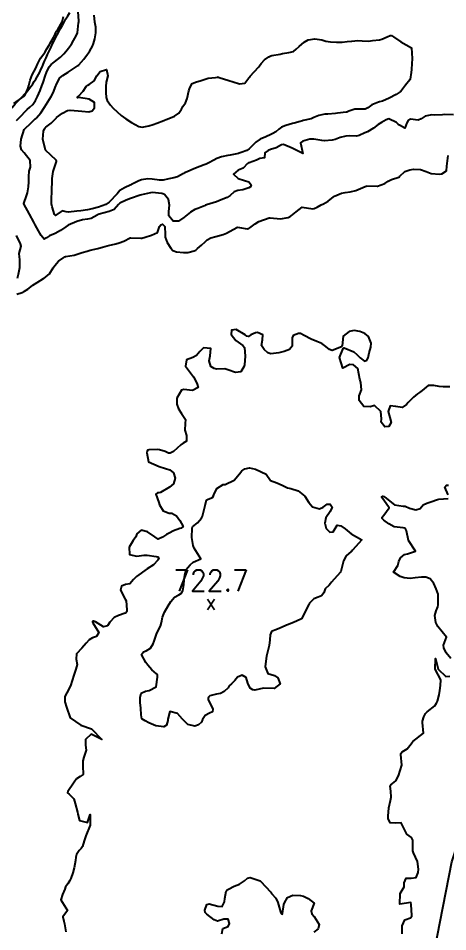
# Model space of a CAD drawing. Header units: metres. Extents: x 318500 to 325275, y 7408834 to 7428799.
# Drawn here: x 321744.3 to 321824.4, y 7416602.7 to 7416773.4 of the extents above; entities that cross this region are included whole.
import ezdxf
from ezdxf.enums import TextEntityAlignment as Align

# ---------------------------------------------------------------- set-up
doc = ezdxf.new("R2010")
doc.units = ezdxf.units.M
doc.header["$MEASUREMENT"] = 0
for name, color, linetype in [('Curvas de Nivel 1m', 11, 'Continuous'), ('Curvas de Nivel 5m', 15, 'Continuous'), ('Divisas', 45, 'Continuous'), ('Hidrografia', 140, 'Continuous'), ('Pontos Cotados', 45, 'Continuous')]:
    doc.layers.add(name, color=color, linetype=linetype)
doc.styles.add('Style-STANDARD', font='STANDARD.shx')

# ---------------------------------------------------------------- blocks, each defined once
blk = doc.blocks.new('ELVTXT_5')
at = {"layer": 'Pontos Cotados', "linetype": 'Continuous', "style": 'Style-STANDARD'}
for s, height, p in [('722.7', 4, (0, 4)), ('x', 3, (0, 0))]:
    blk.add_text(s, height=height, dxfattribs=at).set_placement(p, align=Align.MIDDLE_CENTER)

msp = doc.modelspace()

# ---------------------------------------------------------------- linework, layer by layer
at = {"layer": 'Curvas de Nivel 1m', "flags": 128}
for points, elevation in [([(321743.97, 7416754.27), (321744.53, 7416754.79), (321744.96, 7416755.27), (321745.46, 7416755.83), (321745.92, 7416756.32), (321746.45, 7416756.77), (321746.97, 7416757.27), (321747.48, 7416757.99), (321747.88, 7416758.75), (321748.37, 7416759.89), (321748.7, 7416760.74), (321748.91, 7416761.35), (321749.38, 7416762.73), (321749.56, 7416763.23), (321750.02, 7416764.27), (321750.41, 7416764.72), (321751.05, 7416765.24), (321751.58, 7416765.68), (321752.18, 7416766.11), (321752.78, 7416766.69), (321753.15, 7416767.14), (321753.62, 7416767.77), (321754.01, 7416768.29), (321754.26, 7416768.67), (321755.17, 7416770.18), (321755.34, 7416770.65), (321755.54, 7416772.51), (321755.55, 7416772.65), (321755.55, 7416772.79), (321755.47, 7416774.65)], 721), ([(321825.46, 7416755.32), (321823.86, 7416755.35), (321823.46, 7416755.34), (321821.95, 7416755.28), (321821.46, 7416755.29), (321820.17, 7416755.08), (321819.45, 7416754.58), (321818.92, 7416754.34), (321817.45, 7416754.51), (321817, 7416754.28), (321816.79, 7416753.84), (321816.42, 7416752.85), (321815.44, 7416753.4), (321815.19, 7416753.6), (321814.86, 7416753.86), (321813.45, 7416754.54), (321812.93, 7416754.41), (321812.03, 7416753.9), (321811.44, 7416753.52), (321810.54, 7416752.81), (321809.42, 7416752.14), (321808.94, 7416751.94), (321807.89, 7416751.48), (321807.41, 7416751.3), (321806.02, 7416751.37), (321805.41, 7416751.36), (321804.34, 7416751.07), (321803.4, 7416750.71), (321802.85, 7416750.56), (321801.4, 7416750.46), (321800.92, 7416750.53), (321799.4, 7416750.79), (321798.71, 7416750.76), (321797.39, 7416750.4), (321796.92, 7416750.1), (321797.36, 7416748.09), (321795.37, 7416749.11), (321793.76, 7416749.77), (321793.38, 7416749.71), (321792.37, 7416749.16), (321791.37, 7416748.81), (321790.89, 7416748.66), (321790.3, 7416748.19), (321790.23, 7416747.3), (321789.34, 7416747.15), (321788.73, 7416746.82), (321787.33, 7416746.36), (321787.23, 7416746.33), (321787.02, 7416746.23), (321786.24, 7416745.32), (321785.32, 7416744.95), (321784.41, 7416744.26), (321785.3, 7416743.43), (321786.49, 7416743.04), (321787.29, 7416742.79), (321787.74, 7416742.22), (321787.62, 7416741.88), (321787.27, 7416741.68), (321786.2, 7416741.31), (321785.26, 7416741.15), (321784.57, 7416740.95), (321783.83, 7416740.27), (321783.25, 7416739.87), (321782.11, 7416739.42), (321781.24, 7416739.09), (321779.38, 7416738.47), (321779.23, 7416738.43), (321779, 7416738.33), (321777.76, 7416737.82), (321777.22, 7416737.6), (321776.42, 7416737.16), (321775.46, 7416736.38), (321775.33, 7416736.25), (321775.2, 7416736.13), (321774.15, 7416735.44), (321773.19, 7416735.44), (321772.39, 7416736.42), (321772.39, 7416737.25), (321772.49, 7416738.42), (321772.32, 7416739.5), (321771.57, 7416740.44), (321771.25, 7416740.57), (321771.09, 7416740.61), (321769.25, 7416740.78), (321768.96, 7416740.76), (321767.81, 7416740.48), (321767.25, 7416740.34), (321767.04, 7416740.29), (321765.24, 7416739.69), (321764.4, 7416739.36), (321763.23, 7416738.8), (321762.98, 7416738.54), (321762.15, 7416737.62), (321761.21, 7416737.28), (321759.35, 7416736.75), (321759.2, 7416736.7), (321759.13, 7416736.67), (321758.98, 7416736.6), (321757.86, 7416735.95), (321757.19, 7416735.82), (321756.24, 7416735.69), (321755.18, 7416735.4), (321753.57, 7416734.67), (321753.17, 7416734.42), (321752.16, 7416733.69), (321751.15, 7416733.12), (321750.12, 7416732.72), (321749.52, 7416732.35), (321749.14, 7416732.1), (321748.54, 7416732.74), (321748.05, 7416733.64), (321747.44, 7416734.76), (321747.18, 7416735.24), (321746.35, 7416736.77), (321745.33, 7416738.67), (321745.32, 7416738.78), (321745.83, 7416740.19), (321746.01, 7416740.77), (321746.19, 7416741.85), (321746.24, 7416742.77), (321746.25, 7416743.81), (321746.34, 7416744.77), (321746.54, 7416745.55), (321746.48, 7416746.77), (321745.35, 7416748.2), (321744.9, 7416748.79), (321744.72, 7416749.44), (321744.79, 7416750.79), (321745.41, 7416752.56), (321745.48, 7416752.71), (321745.55, 7416752.78), (321746.53, 7416753.67), (321747.44, 7416754.56), (321747.54, 7416754.66), (321747.65, 7416754.76), (321748.51, 7416755.69), (321749.17, 7416756.73), (321749.48, 7416757.25), (321750.44, 7416758.72), (321750.8, 7416759.41), (321751.31, 7416760.71), (321751.36, 7416760.87), (321751.53, 7416761.3), (321752.05, 7416762.2), (321752.62, 7416762.69), (321753.56, 7416763.26), (321755.44, 7416764.52), (321755.57, 7416764.61), (321755.59, 7416764.63), (321755.61, 7416764.65), (321756.49, 7416765.73), (321757.2, 7416766.63), (321757.37, 7416766.87), (321757.61, 7416767.27), (321758.1, 7416768.14), (321758.3, 7416768.62), (321758.55, 7416769.52), (321758.75, 7416770.61), (321758.72, 7416771.67), (321758.58, 7416772.62), (321758.41, 7416773.91)], 722), ([(321744.03, 7416721.83), (321745, 7416722.12), (321745.44, 7416722.34), (321746.06, 7416722.77), (321746.61, 7416723.17), (321747.02, 7416723.47), (321747.78, 7416724), (321748.98, 7416724.73), (321749.02, 7416724.75), (321749.04, 7416724.76), (321750.13, 7416725.63), (321750.82, 7416726.7), (321751.07, 7416727.19), (321751.78, 7416727.99), (321752.77, 7416728.68), (321752.98, 7416728.79), (321753.09, 7416728.82), (321754.68, 7416729.07), (321755.1, 7416729.19), (321756.17, 7416729.57), (321757.11, 7416729.85), (321757.71, 7416730.01), (321759.12, 7416730.35), (321759.32, 7416730.4), (321760.02, 7416730.59), (321760.88, 7416730.82), (321761.12, 7416730.88), (321762.46, 7416731.22), (321763.13, 7416731.42), (321763.95, 7416731.72), (321765.15, 7416732.32), (321765.31, 7416732.36), (321767.15, 7416732.25), (321767.36, 7416732.27), (321767.94, 7416732.48), (321769.15, 7416732.86), (321770.28, 7416733.33), (321770.64, 7416734.45), (321770.85, 7416734.77), (321771.18, 7416734.86), (321771.64, 7416734.43), (321771.67, 7416732.95), (321771.67, 7416732.43), (321772.08, 7416731.48), (321772.74, 7416730.42), (321773.11, 7416729.97), (321773.78, 7416729.73), (321775.11, 7416729.59), (321775.9, 7416729.58), (321777.11, 7416729.89), (321777.42, 7416730.06), (321777.71, 7416730.35), (321778.48, 7416730.99), (321779.14, 7416731.61), (321779.52, 7416731.95), (321780.23, 7416732.31), (321781.15, 7416732.61), (321782.5, 7416732.94), (321783.16, 7416733.18), (321785.05, 7416734.25), (321785.12, 7416734.3), (321785.17, 7416734.3), (321785.58, 7416734.24), (321786.98, 7416734.03), (321787.17, 7416734.05), (321787.29, 7416734.1), (321787.48, 7416734.22), (321788.45, 7416734.94), (321789.19, 7416735.41), (321791.1, 7416736.08), (321791.2, 7416736.09), (321791.28, 7416736.09), (321793.2, 7416735.87), (321794.62, 7416736.13), (321795.02, 7416736.31), (321795.2, 7416736.43), (321796.12, 7416737.2), (321797.23, 7416738.09), (321799.23, 7416737.78), (321799.49, 7416737.8), (321800.06, 7416738.06), (321800.8, 7416738.49), (321801.24, 7416738.68), (321802.1, 7416739.18), (321803.08, 7416740.01), (321803.26, 7416740.14), (321804.59, 7416740.67), (321805.27, 7416740.82), (321806.22, 7416740.93), (321807.27, 7416741.18), (321809.03, 7416741.93), (321809.2, 7416742.01), (321809.28, 7416742.03), (321811.23, 7416741.96), (321811.28, 7416741.97), (321812.67, 7416742.51), (321813.3, 7416742.91), (321813.93, 7416743.24), (321815.31, 7416743.67), (321815.41, 7416743.75), (321815.49, 7416743.85), (321816.43, 7416744.73), (321817.33, 7416745.05), (321818, 7416745.15), (321819.33, 7416745.1), (321820.41, 7416744.7), (321821.32, 7416744.34), (321822.86, 7416744.22), (321823.32, 7416744.28), (321824.18, 7416744.88), (321824.24, 7416745.74), (321824.35, 7416746.73), (321824.47, 7416747.73)], 722), ([(321744.11, 7416724.79), (321744.32, 7416725.52), (321744.59, 7416726.79), (321744.6, 7416728.3), (321744.5, 7416728.79), (321744.47, 7416729.42), (321744.8, 7416730.78), (321744.7, 7416731.21), (321743.93, 7416732.8)], 721), ([(321824.79, 7416704.47), (321823.54, 7416704.48), (321822.79, 7416704.54), (321821.79, 7416704.75), (321820.79, 7416704.75), (321819.61, 7416703.79), (321819.14, 7416703.43), (321818.77, 7416703.19), (321818.02, 7416702.55), (321817.25, 7416701.81), (321817.02, 7416701.54), (321816.74, 7416701.17), (321815.92, 7416700.65), (321814.73, 7416700.79), (321813.65, 7416700.95), (321813.29, 7416699.87), (321813.6, 7416698.75), (321813.85, 7416697.86), (321813.45, 7416697.11), (321812.69, 7416697.05), (321812.01, 7416697.89), (321812.05, 7416698.54), (321811.92, 7416699.89), (321810.74, 7416701.01), (321809.91, 7416700.74), (321808.73, 7416700.8), (321807.87, 7416701.94), (321807.89, 7416702.82), (321808.34, 7416703.94), (321808.18, 7416705.33), (321808, 7416705.94), (321807.84, 7416706.92), (321807.64, 7416707.95), (321806.84, 7416708.62), (321806.16, 7416708.64), (321804.83, 7416707.98), (321804.19, 7416709.99), (321804.88, 7416711.65), (321805.11, 7416711.75), (321806.87, 7416711.05), (321807.47, 7416710.56), (321808.06, 7416709.94), (321808.85, 7416709.3), (321809.29, 7416709.49), (321809.54, 7416709.92), (321809.77, 7416710.82), (321810.07, 7416711.91), (321810.13, 7416712.68), (321809.62, 7416713.92), (321808.92, 7416714.43), (321808.04, 7416714.82), (321806.93, 7416715.02), (321806.03, 7416714.86), (321804.91, 7416713.98), (321804.69, 7416712.18), (321804.57, 7416711.98), (321802.87, 7416711.27), (321802.33, 7416711.47), (321801.67, 7416712.03), (321800.89, 7416712.59), (321800, 7416712.94), (321798.9, 7416713.37), (321797.64, 7416714.08), (321796.92, 7416714.47), (321796.57, 7416714.44), (321795.6, 7416714.11), (321795.36, 7416713.66), (321795.36, 7416712.11), (321794.87, 7416711.47), (321793.88, 7416711.12), (321792.87, 7416710.84), (321791.38, 7416710.68), (321790.87, 7416710.84), (321790.13, 7416711.44), (321789.68, 7416712.19), (321789.82, 7416713.27), (321789.92, 7416714.18), (321788.92, 7416714.64), (321788.54, 7416714.58), (321787.7, 7416714.21), (321787.24, 7416713.88), (321786.91, 7416713.99), (321786.63, 7416714.22), (321784.92, 7416715.23), (321784.09, 7416715.1), (321783.99, 7416714.26), (321784.89, 7416713.14), (321786.16, 7416712.23), (321786.49, 7416711.84), (321786.61, 7416710.22), (321786.46, 7416708.6), (321786.38, 7416708.23), (321785.78, 7416707.27), (321784.81, 7416707.18), (321783.41, 7416707.68), (321782.82, 7416707.83), (321781.3, 7416707.82), (321780.82, 7416707.89), (321780.2, 7416708.31), (321779.9, 7416709.37), (321780.09, 7416710.31), (321780.22, 7416711.66), (321778.87, 7416711.78), (321778.13, 7416711.08), (321777.54, 7416710.35), (321776.85, 7416709.96), (321775.68, 7416709.53), (321775.49, 7416708.37), (321776.8, 7416706.6), (321776.96, 7416706.36), (321777.58, 7416705.15), (321777.83, 7416704.34), (321776.76, 7416703.82), (321775.15, 7416703.99), (321774.76, 7416703.85), (321773.89, 7416702.39), (321773.86, 7416701.27), (321774.19, 7416700.39), (321774.71, 7416699.53), (321775.46, 7416698.37), (321775.43, 7416697.63), (321775.35, 7416696.37), (321775.64, 7416695.39), (321775.64, 7416694.37), (321775.05, 7416693.96), (321774.63, 7416693.66), (321773.24, 7416692.4), (321772.61, 7416692.08), (321772.32, 7416692.13), (321771.68, 7416692.42), (321770.61, 7416692.74), (321770.28, 7416692.77), (321768.61, 7416692.75), (321768.41, 7416692.67), (321768.31, 7416692.46), (321768.28, 7416692.14), (321768.59, 7416690.46), (321770.58, 7416689.61), (321771.78, 7416689.22), (321772.57, 7416688.99), (321773.23, 7416688.4), (321773.58, 7416687.43), (321773.26, 7416686.4), (321772.52, 7416685.77), (321770.82, 7416684.74), (321770.51, 7416684.66), (321770.28, 7416684.67), (321769.97, 7416684.45), (321770.49, 7416682.89), (321770.64, 7416682.44), (321771.34, 7416681.3), (321772.46, 7416680.89), (321772.92, 7416680.86), (321773.81, 7416680.39), (321774.45, 7416679.55), (321775.07, 7416678.37), (321774.7, 7416678.1), (321774.43, 7416678.05), (321773.22, 7416677.6), (321772.41, 7416677.15), (321771.94, 7416676.89), (321771.22, 7416676.43), (321770.4, 7416676.04), (321769.75, 7416676.45), (321768.41, 7416677.39), (321767.19, 7416677.7), (321766.41, 7416677.05), (321766.27, 7416676.63), (321766.21, 7416676.49), (321765.7, 7416675.81), (321764.94, 7416674.51), (321765.03, 7416673.18), (321766.36, 7416672.83), (321767.8, 7416673.03), (321768.36, 7416673.03), (321770.02, 7416672.78), (321770.35, 7416672.72), (321770.48, 7416672.44), (321770.47, 7416672.31), (321770.35, 7416672.11), (321769.52, 7416671.26), (321768.32, 7416670.46), (321766.31, 7416669.06), (321765.77, 7416668.5), (321765.09, 7416667.7), (321764.29, 7416667.53), (321763.56, 7416667.24), (321763.35, 7416666.53), (321764.24, 7416664.85), (321764.43, 7416664.52), (321764.55, 7416662.85), (321764.53, 7416662.52), (321764.41, 7416662.32), (321764.22, 7416662.23), (321762.97, 7416661.77), (321762.2, 7416661.37), (321761.36, 7416660.55), (321760.93, 7416659.81), (321760.18, 7416659.62), (321758.7, 7416660.59), (321758.32, 7416660.72), (321758.19, 7416660.71), (321758.12, 7416660.67), (321758.1, 7416660.6), (321758.19, 7416660.39), (321759.31, 7416658.58), (321758.88, 7416657.85), (321758.15, 7416657.59), (321757.5, 7416657.24), (321756.97, 7416656.61), (321756.12, 7416655.68), (321755.16, 7416654.63), (321755.1, 7416653.64), (321755.25, 7416652.63), (321754.99, 7416651.71), (321754.62, 7416650.64), (321754.03, 7416648.65), (321753.32, 7416647.35), (321752.99, 7416646.66), (321752.98, 7416645.66), (321753.3, 7416644.66), (321753.95, 7416642.65), (321755.93, 7416641.29), (321757.92, 7416640.59), (321759.9, 7416638.57), (321757.91, 7416639.59), (321756.83, 7416638.61), (321756.81, 7416637.53), (321756.94, 7416636.6), (321756.51, 7416635.27), (321756.33, 7416634.61), (321756.34, 7416633.13), (321756.4, 7416632.61), (321756.37, 7416632.06), (321755.81, 7416631.68), (321755.17, 7416631.26), (321754.69, 7416630.64), (321754.36, 7416630.06), (321753.77, 7416629.26), (321753.51, 7416628.9), (321753.49, 7416628.65), (321753.76, 7416628.36), (321754.62, 7416627.51), (321754.9, 7416626.63), (321755.32, 7416625.02), (321755.42, 7416624.62), (321755.69, 7416623.49), (321757.19, 7416623.1), (321757.71, 7416624.59), (321757.68, 7416622.59), (321756.9, 7416620.6), (321756.57, 7416619.68), (321756.25, 7416618.61), (321755.99, 7416618.25), (321755.62, 7416617.84), (321755.13, 7416617.1), (321755.03, 7416616.63), (321754.96, 7416616), (321754.71, 7416614.63), (321754.49, 7416613.71), (321754.11, 7416612.64), (321753.93, 7416612.26), (321753.53, 7416611.64), (321753.1, 7416611.08), (321752.97, 7416610.66), (321752.53, 7416609.64), (321752.21, 7416608.66), (321753.47, 7416606.65), (321752.62, 7416605.49), (321752.76, 7416604.66), (321752.93, 7416604.15), (321753.18, 7416602.65)], 722), ([(321824.52, 7416684.32), (321823.88, 7416685.73), (321824.16, 7416686.1), (321824.54, 7416686.13)], 722), ([(321824.97, 7416653.71), (321824.13, 7416654.8), (321823.67, 7416655.72), (321823.64, 7416656.23), (321824.16, 7416657.72), (321822.58, 7416659.74), (321822.2, 7416660.47), (321822, 7416661.74), (321822.23, 7416662.63), (321822.57, 7416663.4), (321822.6, 7416663.74), (321822.63, 7416665.37), (321822.6, 7416665.74), (321822.28, 7416666.72), (321821.79, 7416667.75), (321821.14, 7416668.59), (321820.31, 7416668.94), (321819.49, 7416668.96), (321818.31, 7416668.79), (321817.43, 7416668.69), (321816.31, 7416668.8), (321815.52, 7416669.04), (321814.32, 7416669.85), (321815.08, 7416671.1), (321815.31, 7416671.84), (321815.62, 7416672.57), (321816.37, 7416673.14), (321816.88, 7416673.31), (321818.38, 7416673.8), (321817.11, 7416675.81), (321816.69, 7416677.56), (321816.61, 7416677.82), (321816.43, 7416678.07), (321816.1, 7416678.16), (321814.44, 7416678.36), (321813.45, 7416678.87), (321812.46, 7416679.59), (321812.18, 7416679.88), (321812.17, 7416680.17), (321812.47, 7416680.5), (321813.48, 7416681.86), (321812.5, 7416683.3), (321812.08, 7416683.88), (321812.33, 7416684.06), (321812.51, 7416683.99), (321812.66, 7416683.88), (321814.49, 7416682.42), (321816.1, 7416682.21), (321816.49, 7416682.21), (321817.25, 7416681.81), (321818.48, 7416681.54), (321819.25, 7416681.79), (321819.8, 7416682.47), (321820.49, 7416682.76), (321821.23, 7416683.02), (321822.51, 7416683.47), (321822.74, 7416683.5), (321824.51, 7416683.6)], 722), ([(321815.9, 7416602.29), (321815.89, 7416603.81), (321816.38, 7416604.88), (321817.46, 7416605.26), (321817.69, 7416605.57), (321817.71, 7416605.79), (321817.61, 7416607.68), (321817.6, 7416607.79), (321817.5, 7416608.12), (321815.5, 7416607.82), (321815.52, 7416609.82), (321816.26, 7416611.09), (321816.28, 7416611.81), (321816.68, 7416612.69), (321817.56, 7416612.7), (321818.51, 7416612.84), (321818.9, 7416613.78), (321818.96, 7416614.4), (321818.79, 7416615.78), (321818, 7416617.41), (321817.87, 7416617.79), (321817.88, 7416619.56), (321817.87, 7416619.79), (321817.66, 7416620.26), (321816.77, 7416620.9), (321816.33, 7416621.81), (321815.7, 7416623.04), (321814.6, 7416622.94), (321813.7, 7416623.03), (321813.32, 7416623.85), (321813.27, 7416624.3), (321813.41, 7416625.85), (321813.75, 7416627.19), (321813.87, 7416627.85), (321813.78, 7416628.94), (321813.66, 7416629.85), (321813.68, 7416629.96), (321813.79, 7416630.14), (321814.74, 7416630.9), (321815.21, 7416631.83), (321815.84, 7416633.82), (321815.66, 7416635.82), (321815.69, 7416636.01), (321815.88, 7416636.3), (321816.82, 7416636.88), (321817.57, 7416637.8), (321817.71, 7416638), (321817.9, 7416638.2), (321819.92, 7416639.77), (321819.7, 7416641.77), (321819.71, 7416642.02), (321819.97, 7416642.83), (321820.29, 7416643.45), (321820.59, 7416643.76), (321821.99, 7416644.88), (321822.34, 7416645.39), (321822.48, 7416645.74), (321822.82, 7416646.93), (321822.94, 7416647.73), (321823.07, 7416648.7), (321823.11, 7416649.73), (321822.08, 7416651.74), (321822.11, 7416653.74), (321822.63, 7416651.73), (321824.07, 7416650.39), (321824.8, 7416650.44)], 722), ([(321782.27, 7416602.26), (321782.43, 7416603.26), (321783.43, 7416603.64), (321783.72, 7416604.25), (321783.45, 7416605.04), (321782.65, 7416605.06), (321781.45, 7416604.67), (321780.83, 7416604.9), (321779.46, 7416605.97), (321779.18, 7416606.3), (321779.08, 7416606.7), (321779.49, 7416607.74), (321779.89, 7416607.89), (321781.49, 7416607.47), (321782.35, 7416607.4), (321782.78, 7416608.26), (321782.84, 7416608.92), (321783.06, 7416610.25), (321783.27, 7416610.51), (321783.53, 7416610.64), (321784.57, 7416611.2), (321785.54, 7416611.6), (321785.95, 7416611.81), (321786.47, 7416612.21), (321787.05, 7416612.71), (321787.56, 7416612.82), (321789.4, 7416612.17), (321789.55, 7416612.06), (321791.37, 7416610.14), (321791.42, 7416610.05), (321791.52, 7416609.83), (321792.33, 7416608.94), (321792.74, 7416608.12), (321793.21, 7416606.38), (321793.31, 7416606.11), (321793.47, 7416605.98), (321793.55, 7416606.03), (321793.57, 7416606.11), (321793.86, 7416607.75), (321793.95, 7416608.11), (321794.52, 7416609.09), (321795.51, 7416609.54), (321796.92, 7416609.48), (321797.51, 7416609.34), (321798.36, 7416608.9), (321799.5, 7416608.03), (321798.96, 7416606.56), (321799.03, 7416606.04), (321799.46, 7416605.5), (321800.45, 7416604.02), (321800.22, 7416603.23), (321799.43, 7416602.6)], 722)]:
    msp.add_lwpolyline(points, dxfattribs=dict(at, elevation=elevation))
for points, elevation in [([(321813.9, 7416770.12), (321814.27, 7416769.87), (321815.65, 7416768.98), (321817.63, 7416767.83), (321817.8, 7416765.83), (321817.63, 7416763.88), (321817.63, 7416763.83), (321817.63, 7416763.78), (321817.57, 7416763.25), (321817.43, 7416761.95), (321817.37, 7416761.83), (321816.5, 7416760.88), (321815.81, 7416759.85), (321815.68, 7416759.69), (321815.52, 7416759.59), (321814.79, 7416759.14), (321813.51, 7416758.41), (321812.22, 7416757.9), (321811.68, 7416757.72), (321811.5, 7416757.66), (321810.25, 7416757.17), (321809.48, 7416756.61), (321809.01, 7416756.4), (321807.48, 7416756.37), (321807.1, 7416756.35), (321805.94, 7416755.98), (321805.61, 7416755.84), (321805.47, 7416755.8), (321803.84, 7416755.64), (321803.46, 7416755.59), (321802.04, 7416755.45), (321801.46, 7416755.41), (321800.34, 7416755.17), (321799.45, 7416754.8), (321798.92, 7416754.6), (321797.44, 7416754.23), (321797.32, 7416754.21), (321796.89, 7416754.1), (321795.77, 7416753.78), (321795.43, 7416753.7), (321794.23, 7416753.34), (321793.42, 7416752.99), (321792.92, 7416752.65), (321792.32, 7416752.16), (321791.77, 7416751.8), (321791.4, 7416751.62), (321790.45, 7416751.23), (321789.4, 7416750.76), (321788.62, 7416750.21), (321787.99, 7416749.61), (321787.37, 7416748.96), (321786.94, 7416748.66), (321785.84, 7416748.25), (321785.47, 7416748.14), (321785.36, 7416748.11), (321783.84, 7416747.79), (321783.35, 7416747.7), (321782.18, 7416747.47), (321781.34, 7416747.15), (321780.79, 7416746.86), (321779.83, 7416746.32), (321779.49, 7416746.17), (321779.33, 7416746.12), (321778.99, 7416746), (321777.32, 7416745.33), (321775.5, 7416744.57), (321775.31, 7416744.49), (321775.1, 7416744.38), (321773.96, 7416743.74), (321773.3, 7416743.52), (321772.37, 7416743.35), (321771.29, 7416743.12), (321770.62, 7416743.11), (321769.29, 7416743.31), (321768.43, 7416743.33), (321767.29, 7416743.18), (321766.78, 7416743.01), (321765.81, 7416742.51), (321765.46, 7416742.34), (321765.28, 7416742.25), (321764.13, 7416741.67), (321763.26, 7416741.16), (321762.96, 7416740.84), (321762.73, 7416740.55), (321761.23, 7416738.99), (321760.59, 7416738.58), (321759.22, 7416738.09), (321758.08, 7416737.74), (321757.21, 7416737.54), (321755.95, 7416737.38), (321755.21, 7416737.32), (321753.67, 7416737.13), (321753.21, 7416737.2), (321752.49, 7416737.41), (321751.5, 7416736.7), (321751.33, 7416736.57), (321751.2, 7416736.53), (321751.04, 7416736.7), (321750.62, 7416738.11), (321750.51, 7416738.71), (321750.49, 7416739.96), (321750.53, 7416740.71), (321750.56, 7416741.41), (321750.58, 7416742.71), (321750.59, 7416743.41), (321750.76, 7416744.71), (321751.33, 7416746.39), (321751.42, 7416746.61), (321751.42, 7416746.7), (321751.33, 7416746.83), (321749.36, 7416748.73), (321748.86, 7416750.74), (321748.96, 7416752.29), (321749.15, 7416752.73), (321749.27, 7416752.88), (321749.41, 7416753), (321750.4, 7416753.74), (321751.36, 7416754.7), (321751.39, 7416754.75), (321751.44, 7416754.79), (321752.54, 7416755.61), (321753.46, 7416756.12), (321753.95, 7416756.19), (321755.46, 7416756.05), (321756.12, 7416755.98), (321757.46, 7416755.88), (321758.04, 7416756.05), (321758.48, 7416756.61), (321758.49, 7416757.62), (321757.49, 7416758.22), (321755.58, 7416758.55), (321755.49, 7416758.55), (321755.36, 7416758.52), (321755.3, 7416758.65), (321755.4, 7416758.74), (321755.49, 7416758.81), (321756.4, 7416759.75), (321756.96, 7416760.64), (321757.28, 7416760.88), (321757.53, 7416761), (321758.46, 7416761.69), (321758.95, 7416762.61), (321759.56, 7416763.44), (321760.75, 7416763.77), (321760.96, 7416762.58), (321760.68, 7416761.44), (321760.59, 7416760.58), (321760.62, 7416759.46), (321760.7, 7416758.58), (321760.89, 7416757.99), (321761.48, 7416757.12), (321761.98, 7416756.56), (321763.45, 7416755.2), (321764.37, 7416754.54), (321765.43, 7416753.91), (321766.8, 7416753.11), (321767.42, 7416753), (321768.61, 7416753.29), (321769.43, 7416753.51), (321770.15, 7416753.74), (321771.44, 7416754.25), (321771.58, 7416754.3), (321771.89, 7416754.43), (321772.97, 7416754.9), (321773.45, 7416755.09), (321774.23, 7416755.63), (321774.75, 7416756.4), (321774.97, 7416756.9), (321775.48, 7416757.55), (321775.82, 7416758.38), (321776.1, 7416759.79), (321776.26, 7416760.38), (321776.75, 7416761.16), (321777.54, 7416761.49), (321778.22, 7416761.67), (321779.55, 7416762.1), (321779.74, 7416762.14), (321781.09, 7416762.31), (321781.48, 7416762.38), (321781.55, 7416762.39), (321781.61, 7416762.37), (321781.79, 7416762.31), (321783.54, 7416761.74), (321784.35, 7416761.46), (321785.53, 7416761.11), (321786.54, 7416761.24), (321787.29, 7416762.23), (321787.4, 7416762.38), (321787.55, 7416762.53), (321789.1, 7416764.21), (321789.3, 7416764.47), (321789.58, 7416764.89), (321790.21, 7416765.57), (321791.05, 7416766.18), (321791.41, 7416766.36), (321791.6, 7416766.41), (321793.12, 7416766.64), (321793.61, 7416766.77), (321794.77, 7416766.97), (321795.62, 7416767.15), (321796.16, 7416767.57), (321796.7, 7416768.1), (321797.64, 7416768.92), (321798.4, 7416769.32), (321799.64, 7416769.49), (321800.93, 7416769.34), (321801.64, 7416769.11), (321802.55, 7416768.93), (321803.64, 7416768.9), (321804.72, 7416768.92), (321805.65, 7416769), (321806.51, 7416769.11), (321807.65, 7416769.19), (321808.44, 7416769.16), (321809.65, 7416769.11), (321810.39, 7416769.18), (321811.65, 7416769.34), (321812.11, 7416769.45), (321813.13, 7416769.89), (321813.66, 7416770.12)], 723), ([(321790.56, 7416688.17), (321791.36, 7416686.97), (321792.54, 7416686.53), (321793.5, 7416686.13), (321794.53, 7416685.65), (321795.14, 7416685.5), (321796.52, 7416685.08), (321797.74, 7416684.07), (321798.49, 7416682.88), (321799.19, 7416682.05), (321800.48, 7416681.71), (321801.17, 7416682.03), (321801.93, 7416682.58), (321802.49, 7416682.58), (321802.84, 7416682), (321802.47, 7416681.17), (321801.64, 7416680.02), (321801.45, 7416679.03), (321801.74, 7416678.02), (321802.42, 7416677.31), (321803.03, 7416677.39), (321803.38, 7416678), (321803.81, 7416678.62), (321804.44, 7416678.5), (321805.26, 7416677.97), (321806.42, 7416677.05), (321808.4, 7416675.93), (321806.66, 7416673.96), (321806.51, 7416673.82), (321806.38, 7416673.74), (321805.43, 7416672.9), (321804.94, 7416671.97), (321804.82, 7416671.5), (321804.46, 7416669.98), (321804.4, 7416669.9), (321804.32, 7416669.81), (321802.73, 7416668), (321802.55, 7416667.75), (321802.29, 7416667.46), (321801.52, 7416666.78), (321801.27, 7416666.02), (321800.87, 7416665.42), (321800.26, 7416665.22), (321799.41, 7416664.89), (321798.6, 7416664.06), (321798.47, 7416663.82), (321798.23, 7416663.4), (321797.63, 7416662.07), (321797.14, 7416661.14), (321796.2, 7416660.69), (321795.74, 7416660.55), (321794.7, 7416660.11), (321794.34, 7416659.97), (321794.19, 7416659.91), (321792.96, 7416659.35), (321792.17, 7416659.05), (321791.54, 7416658.77), (321791.27, 7416658.15), (321791.24, 7416657.24), (321791.11, 7416656.16), (321790.89, 7416655.4), (321790.62, 7416654.16), (321790.55, 7416653.71), (321790.32, 7416652.17), (321790.87, 7416650.96), (321792.06, 7416650.55), (321792.74, 7416650.13), (321793.15, 7416649.02), (321792.03, 7416648.14), (321790.03, 7416648.17), (321788.41, 7416647.81), (321788.03, 7416647.87), (321787.55, 7416648.2), (321787.14, 7416649.11), (321786.78, 7416650.21), (321786.06, 7416650.62), (321785.2, 7416650.23), (321784.67, 7416649.62), (321784.04, 7416649.01), (321783.66, 7416648.63), (321783.42, 7416648.26), (321782.72, 7416647.57), (321782.01, 7416647.22), (321781.26, 7416647.04), (321780.01, 7416646.73), (321779.8, 7416646.51), (321779.72, 7416646.3), (321779.74, 7416646.04), (321779.99, 7416645.56), (321780.58, 7416644.29), (321780.5, 7416643.76), (321779.97, 7416643.54), (321779.17, 7416643.11), (321778.68, 7416642.32), (321778.46, 7416641.81), (321777.93, 7416641.32), (321777.2, 7416641.07), (321775.94, 7416641.39), (321774.91, 7416642.37), (321773.97, 7416643.44), (321772.55, 7416643.82), (321772.18, 7416642.41), (321772.19, 7416642.16), (321771.93, 7416641.29), (321771.41, 7416640.94), (321769.93, 7416641.16), (321768.67, 7416641.72), (321767.94, 7416642.06), (321767.33, 7416642.47), (321767.23, 7416643.2), (321767.16, 7416644.47), (321767.04, 7416645.52), (321767.03, 7416646.47), (321767.22, 7416647.27), (321768.02, 7416647.64), (321768.71, 7416647.76), (321770.03, 7416648.43), (321770.23, 7416650.25), (321770.27, 7416650.43), (321770.28, 7416650.65), (321770.06, 7416650.87), (321769.23, 7416651.6), (321768.48, 7416652.46), (321768.09, 7416652.96), (321767.3, 7416654.47), (321767.62, 7416654.97), (321768.12, 7416655.15), (321768.94, 7416655.64), (321769.47, 7416656.45), (321769.64, 7416656.95), (321770.16, 7416658.44), (321770.83, 7416659.78), (321771.01, 7416660.43), (321771.21, 7416661.43), (321771.55, 7416662.42), (321772.23, 7416663.6), (321772.74, 7416664.4), (321773.45, 7416665.2), (321774.26, 7416665.65), (321774.71, 7416665.93), (321774.98, 7416666.37), (321775.14, 7416667.52), (321775.23, 7416668.37), (321775.34, 7416669.34), (321775.63, 7416670.37), (321775.93, 7416670.76), (321776.33, 7416671.23), (321776.94, 7416671.75), (321778.35, 7416672.33), (321777.11, 7416674.35), (321776.89, 7416674.86), (321776.66, 7416676.36), (321776.7, 7416678.08), (321776.79, 7416678.35), (321777.69, 7416679.09), (321778.45, 7416679.93), (321778.59, 7416680.2), (321778.63, 7416680.33), (321778.73, 7416680.59), (321779.14, 7416682.32), (321779.41, 7416683.4), (321780.5, 7416683.84), (321780.71, 7416684.1), (321780.75, 7416684.3), (321781.3, 7416685.52), (321782.54, 7416686.23), (321782.59, 7416686.23), (321782.89, 7416686.27), (321784.55, 7416687.04), (321785.57, 7416688.23), (321785.98, 7416688.82), (321786.57, 7416689.2), (321787.45, 7416689.34), (321788.57, 7416689.14), (321790.56, 7416688.17)], 722)]:
    msp.add_lwpolyline(points, close=True, dxfattribs=dict(at, elevation=elevation))
at = {"layer": 'Curvas de Nivel 5m', "elevation": 720, "flags": 128}
msp.add_lwpolyline([(321743.48, 7416757.45), (321745.37, 7416758.78), (321745.43, 7416758.84), (321745.49, 7416758.94), (321746.09, 7416760.2), (321746.28, 7416760.77), (321746.51, 7416761.79), (321746.87, 7416762.77), (321747.56, 7416764.06), (321747.87, 7416764.76), (321748.41, 7416765.93), (321749.02, 7416766.74), (321749.27, 7416767.07), (321749.61, 7416767.62), (321750.02, 7416768.33), (321750.23, 7416768.72), (321751.01, 7416770.09), (321751.28, 7416770.71), (321751.41, 7416770.95), (321751.66, 7416771.28), (321752.44, 7416772.7), (321752.73, 7416773.66)], dxfattribs=at)
at = {"layer": 'Divisas'}
msp.add_lwpolyline([(321770.95, 7416427.84), (321798.45, 7416516.73), (321803.52, 7416534.19), (321809.58, 7416554.87), (321813.92, 7416568.26), (321818.65, 7416582.29), (321825.15, 7416615.75), (321855.41, 7416708.22), (321884.63, 7416801.06), (321888.94, 7416813.56), (321906.69, 7416868.42), (321917.88, 7416908.63), (321926.39, 7416935.72)], dxfattribs=at)
at = {"layer": 'Hidrografia'}
msp.add_lwpolyline([(321690.22, 7416600.98, 0.109593), (321692.69, 7416616.65, 0.008205), (321691.26, 7416634.75, -0.064666), (321691.54, 7416642.94, 0.04845), (321692.3, 7416654.29, -0.032355), (321692.49, 7416659.78, -0.117988), (321694.96, 7416666.88, 0.016569), (321703.02, 7416680.47, 0.092154), (321705.96, 7416689.36, -0.037409), (321706.91, 7416693.81, -0.159271), (321708.14, 7416695.61, 0.105478), (321715.44, 7416704.17, 0.018531), (321719.14, 7416711.65, -0.004972), (321722.82, 7416719.64, -0.007662), (321726.21, 7416726.53, -0.030438), (321727.58, 7416728.84, 0.158112), (321728.71, 7416732.76, -0.177221), (321730.44, 7416738.01, -0.013377), (321733.41, 7416741.58, 0.068496), (321736.2, 7416745.79, -0.028328), (321739.89, 7416752.46, -0.058795), (321744.35, 7416757.98, 0.099555), (321748.93, 7416764.71, -0.035525), (321753.87, 7416774.41, 0.081371)], format="xyb", dxfattribs=at)

# ---------------------------------------------------------------- block references
at = {"layer": 'Pontos Cotados', "linetype": 'Continuous'}
msp.add_blockref('ELVTXT_5', (321780.24, 7416664.3, 722.72), dxfattribs=at)

doc.saveas('drawing.dxf')
